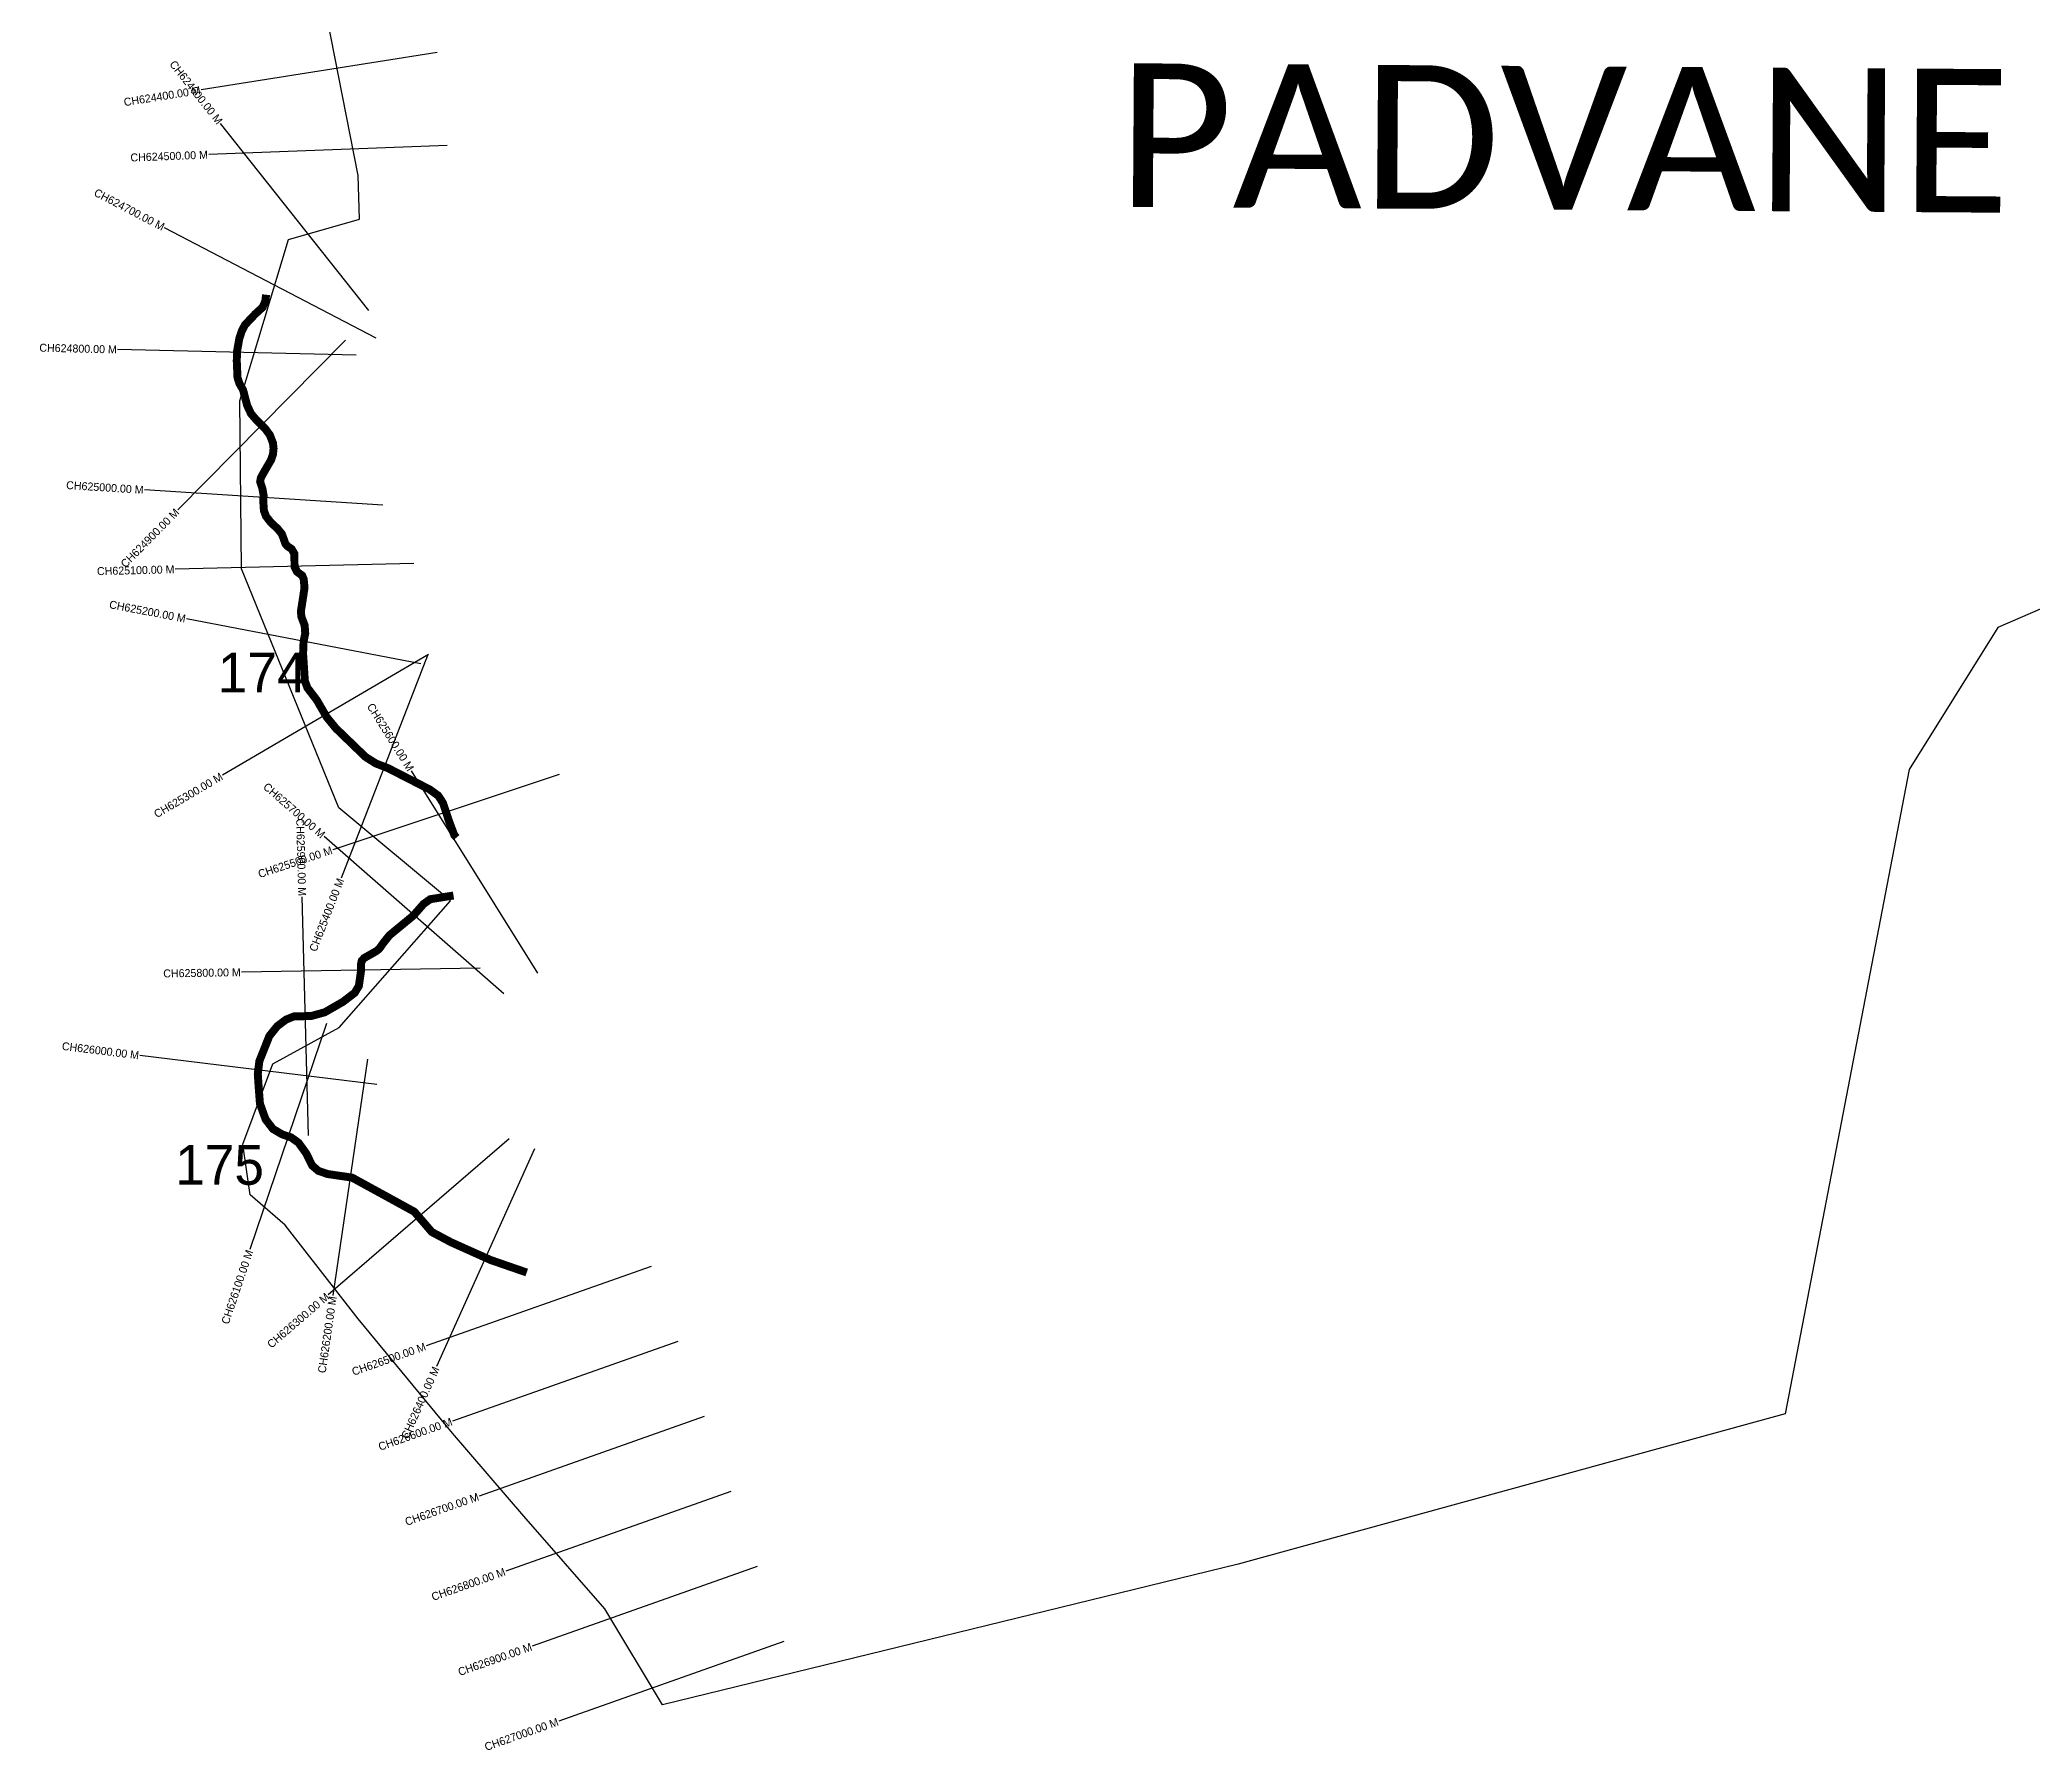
# Model space of a CAD drawing. Header units: metres. Extents: x 325186 to 329094, y 1812871 to 1816644.
# Drawn here: x 325201 to 327704, y 1812871 to 1815020 of the extents above; entities that cross this region are included whole.
import ezdxf
from ezdxf.enums import TextEntityAlignment as Align

# ---------------------------------------------------------------- set-up
doc = ezdxf.new("R2010")
doc.units = ezdxf.units.M
for name, color, linetype in [('CS', 134, 'Continuous'), ('CSMark', 6, 'Continuous'), ('UNPROTECTED', 10, 'Continuous'), ('VILLAGE NAME', 250, 'Continuous')]:
    doc.layers.add(name, color=color, linetype=linetype)

msp = doc.modelspace()

# ---------------------------------------------------------------- linework, layer by layer
at = {"color": 6}
msp.add_lwpolyline([(327801.3, 1814342), (327660.9, 1814281.2), (327549.4, 1814103), (327393.6, 1813293.3), (326706.6, 1813104.4), (325983.1, 1812927.6), (325910.9, 1813048.4), (325809.2, 1813164.9), (325719.5, 1813269), (325601, 1813412.5), (325509.4, 1813530.2), (325465.4, 1813568.6), (325456, 1813632.3), (325493.8, 1813733), (325577, 1813778.6), (325716.8, 1813937.7), (325576.7, 1814054.6), (325454.2, 1814354.9), (325452.4, 1814566.2), (325513.4, 1814768.5), (325602.4, 1814794.3), (325600.8, 1814849.3), (325512.7, 1815298.9)], dxfattribs=at)
at = {"layer": 'CS'}
for p, q in [((325700, 1815003.7), (325403.7, 1814956.6)), ((325614.3, 1814679.3), (325428.1, 1814914.6)), ((325712.9, 1814886.6), (325413.1, 1814875.3)), ((325623.5, 1814644.6), (325357.5, 1814783.3)), ((325598.6, 1814623.3), (325298.7, 1814630.4)), ((325585.2, 1814642.2), (325374.2, 1814428.9)), ((325631.7, 1814435), (325332.3, 1814454.1)), ((325671, 1814361.8), (325371.1, 1814354.4)), ((325679.8, 1814235.7), (325385.1, 1814292.1)), ((325689.2, 1814247.4), (325430.4, 1814095.6)), ((325688.2, 1814246.1), (325579.4, 1813966.5)), ((325853.6, 1814096.7), (325568.9, 1814002.1)), ((325826.7, 1813846.9), (325667.8, 1814101.3)), ((325783.9, 1813821.2), (325558, 1814018.7)), ((325538.6, 1813643), (325530.6, 1813942.9)), ((325754.4, 1813853.2), (325454.4, 1813848.2)), ((325561.1, 1813783.9), (325464.9, 1813499.8)), ((325624.2, 1813706.9), (325326.5, 1813743.6)), ((325612.6, 1813738.9), (325569.2, 1813442)), ((325790.6, 1813638.8), (325563.3, 1813443)), ((325822.3, 1813626.4), (325699.4, 1813352.7)), ((325969.1, 1813478.6), (325686.3, 1813378.6)), ((326002.4, 1813384.3), (325719.6, 1813284.3)), ((326035.8, 1813290), (325752.9, 1813190)), ((326069.1, 1813195.8), (325786.3, 1813095.8)), ((326102.4, 1813101.5), (325819.6, 1813001.5)), ((326135.8, 1813007.2), (325852.9, 1812907.2))]:
    msp.add_line(p, q, dxfattribs=at)
at = {"layer": 'UNPROTECTED', "const_width": 10, "flags": 128}
for points in [[(325485.2, 1814699.3), (325484.3, 1814691.2), (325480.7, 1814683.4), (325471.6, 1814675.1), (325462.6, 1814665.6), (325458.6, 1814661.3), (325454.6, 1814653.5), (325451.5, 1814643.9), (325448.7, 1814627.9), (325448.4, 1814615.9), (325449.3, 1814595.3), (325451.7, 1814587.8), (325456.3, 1814579.8), (325458.6, 1814570.9), (325461.5, 1814560.1), (325466.2, 1814550), (325472.8, 1814542.3), (325484, 1814531.2), (325489.9, 1814523.2), (325493.8, 1814513.2), (325494.6, 1814506.3), (325493.9, 1814499), (325491.5, 1814491.8), (325486.4, 1814483), (325482.5, 1814476.3), (325478.7, 1814469.5), (325477.8, 1814464.3), (325480.6, 1814455.9), (325482.1, 1814447.3), (325481.7, 1814440), (325482.5, 1814428.1), (325485.1, 1814421.1), (325491.1, 1814413.3), (325500, 1814405), (325505.1, 1814398.7), (325507.4, 1814392.3), (325509.5, 1814386.4), (325512.1, 1814383.4), (325517.3, 1814379.9), (325520.6, 1814374.2), (325520.9, 1814364.9), (325521, 1814357.5), (325524.1, 1814351.3), (325530.6, 1814346.5), (325532.5, 1814341.9), (325533.5, 1814331.2), (325530.6, 1814311.9), (325529, 1814301.9), (325529.5, 1814295.1), (325533.7, 1814283.8), (325534.4, 1814274), (325532.3, 1814263.1), (325531.7, 1814248.2), (325532.9, 1814230), (325533.9, 1814214.1), (325537.2, 1814205.4), (325548.9, 1814190.1), (325556.7, 1814176.7), (325561.5, 1814168.5), (325572.8, 1814154.7), (325590.2, 1814137.9), (325610.2, 1814118.6), (325623.2, 1814110.4), (325638.3, 1814104.6), (325670.3, 1814088.2), (325690.6, 1814077.9), (325701.5, 1814070), (325707.5, 1814060.8), (325715.2, 1814037.5), (325721.6, 1814020.6), (325724.4, 1814017.3)], [(325720.7, 1813944.5), (325714.2, 1813943.5), (325702.9, 1813941.7), (325691.5, 1813939.9), (325683.1, 1813933.9), (325670.4, 1813919.4), (325651.8, 1813904.1), (325640.1, 1813894.4), (325632.6, 1813885), (325627.6, 1813877.9), (325624.1, 1813874.9), (325617.5, 1813871.1), (325608.6, 1813866.1), (325605.4, 1813862.5), (325604.3, 1813857.6), (325604.4, 1813849), (325601.8, 1813830.9), (325596.5, 1813822.2), (325581.7, 1813810.9), (325558.9, 1813797.8), (325542.1, 1813793.2), (325528.3, 1813792.8), (325520.2, 1813792.6), (325510.4, 1813788.7), (325499.3, 1813780.4), (325489.3, 1813768), (325483.1, 1813752.3), (325476.8, 1813736.6), (325474.8, 1813720.3), (325476, 1813702.7), (325477.5, 1813683.1), (325484.6, 1813663.3), (325493.8, 1813651.3), (325505.3, 1813644.5), (325516.7, 1813640.6), (325526, 1813633.9), (325535.8, 1813620.3), (325543.1, 1813605.3), (325551.1, 1813598.5), (325562.6, 1813594.6), (325579, 1813592.2), (325593.3, 1813590.1), (325616.3, 1813577.5), (325645.2, 1813561.7), (325671.4, 1813547.3), (325684.1, 1813532.7), (325693.4, 1813521.8), (325717.6, 1813508.9), (325767.3, 1813486.6), (325812.7, 1813470.9)]]:
    msp.add_lwpolyline(points, dxfattribs=at)

# ---------------------------------------------------------------- texts
at = {"char_height": 50, "attachment_point": 1}
for s, insert in [('\\pxt1;174', (325424.5, 1814249.6)), ('\\pxt1;175', (325371, 1813631.1))]:
    msp.add_mtext_dynamic_manual_height_columns(s, width=70.183, gutter_width=1, heights=[0], dxfattribs=dict(at, insert=insert))
at = {"layer": 'CSMark'}
for s, rotation, p in [('CH624600.00 M', 308.351, (325427.5, 1814915.4)), ('CH624400.00 M', 9.0377, (325402.7, 1814956.4)), ('CH624500.00 M', 2.1499, (325412.1, 1814875.3)), ('CH624700.00 M', 332.4589, (325356.6, 1814783.8)), ('CH624800.00 M', 358.6261, (325297.7, 1814630.5)), ('CH625000.00 M', 356.3601, (325331.3, 1814454.1)), ('CH624900.00 M', 45.3135, (325373.5, 1814428.2)), ('CH625100.00 M', 1.4139, (325370.1, 1814354.4)), ('CH625200.00 M', 349.1759, (325384.1, 1814292.3)), ('CH625600.00 M', 301.9926, (325667.3, 1814102.2)), ('CH625300.00 M', 30.3937, (325429.5, 1814095.1)), ('CH625700.00 M', 318.8484, (325557.2, 1814019.3)), ('CH625900.00 M', 271.5262, (325530.6, 1813943.9)), ('CH625500.00 M', 18.3831, (325568, 1814001.8)), ('CH625400.00 M', 68.7399, (325579, 1813965.6)), ('CH625800.00 M', 0.9531, (325453.4, 1813848.2)), ('CH626000.00 M', 352.9629, (325325.5, 1813743.7)), ('CH626100.00 M', 71.3012, (325464.6, 1813498.8)), ('CH626300.00 M', 40.726, (325562.5, 1813442.4)), ('CH626200.00 M', 81.6945, (325569.1, 1813441)), ('CH626500.00 M', 19.4727, (325685.3, 1813378.3)), ('CH626400.00 M', 65.8276, (325699, 1813351.8)), ('CH626600.00 M', 19.4727, (325718.6, 1813284)), ('CH626700.00 M', 19.4727, (325752, 1813189.7)), ('CH626800.00 M', 19.4727, (325785.3, 1813095.4)), ('CH626900.00 M', 19.4727, (325818.7, 1813001.1)), ('CH627000.00 M', 19.4727, (325852, 1812906.9))]:
    msp.add_text(s, height=10, rotation=rotation, dxfattribs=at).set_placement(p, align=Align.MIDDLE_RIGHT)
at = {"layer": 'VILLAGE NAME', "insert": (326555.4, 1814990.2), "char_height": 180.345, "attachment_point": 1, "rotation": 359.6139}
msp.add_mtext_dynamic_manual_height_columns('{\\fCalibri|b0|i0|c0|p34;PADVANE}', width=1779.605, gutter_width=901.7, heights=[0], dxfattribs=at)

doc.saveas('drawing.dxf')
